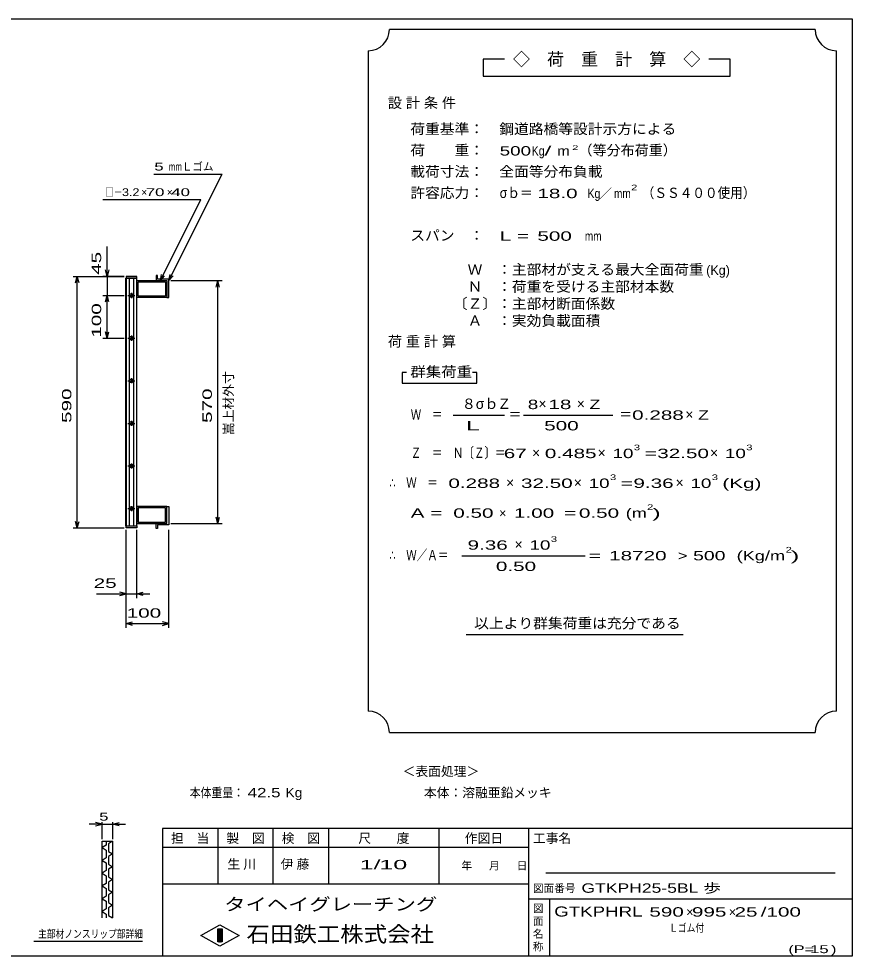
# Model space of a CAD drawing. Units: millimetres, scale not verified. Extents: x -1820 to 1736, y -1282 to 1048.
# Drawn here: x -222 to 1736, y -1152 to 1048 of the extents above; entities that cross this region are included whole.
import ezdxf
from ezdxf.enums import TextEntityAlignment as Align

# ---------------------------------------------------------------- set-up
doc = ezdxf.new("R2010")
doc.units = ezdxf.units.MM
doc.header["$LTSCALE"] = 10
for name, color, linetype, lineweight in [('0_2', 150, 'Continuous', 25), ('16', 3, 'Continuous', 25), ('22', 4, 'Continuous', 25), ('24', 2, 'Continuous', 25), ('32', 4, 'Continuous', 25)]:
    doc.layers.add(name, color=color, linetype=linetype, lineweight=lineweight)
doc.styles.add('ベクトル', font='')
doc.styles.get('ベクトル').set_extended_font_data('ベクトル')

msp = doc.modelspace()

# ---------------------------------------------------------------- linework, layer by layer
at = {"layer": '0_2'}
for p, q in [((-1724, 1048.5), (1736, 1048.5)), ((1736, 1048.5), (1736, -1151.5)), ((1736, -851.5), (116, -851.5)), ((116, -851.5), (116, -1151.5)), ((246, -851.5), (246, -981.5)), ((376, -981.5), (376, -851.5)), ((506, -851.5), (506, -981.5)), ((766, -981.5), (766, -851.5)), ((976, -851.5), (976, -1151.5)), ((976, -896.5), (116, -896.5)), ((1696, -956.5), (1016, -956.5)), ((116, -981.5), (976, -981.5)), ((976, -1016.5), (1736, -1016.5)), ((1026, -1151.5), (1026, -1016.5)), ((206, -1102.5), (251, -1077.5)), ((251, -1077.5), (296, -1102.5)), ((246, -1087.5), (256, -1087.5)), ((246, -1117.5), (246, -1087.5)), ((246, -1087.5), (248, -1087.5)), ((248, -1087.5), (248, -1117.5)), ((250, -1117.5), (250, -1087.5)), ((250, -1087.5), (252, -1087.5)), ((252, -1087.5), (252, -1117.5)), ((254, -1117.5), (254, -1087.5)), ((254, -1087.5), (256, -1087.5)), ((256, -1087.5), (256, -1117.5)), ((256, -1087.5), (256, -1117.5)), ((251, -1127.5), (206, -1102.5)), ((256, -1117.5), (246, -1117.5)), ((248, -1117.5), (250, -1117.5)), ((296, -1102.5), (251, -1127.5)), ((252, -1117.5), (254, -1117.5)), ((1736, -1151.5), (-1724, -1151.5))]:
    msp.add_line(p, q, dxfattribs=at)
at = {"layer": '16'}
for p, q in [((56, 444), (31, 444)), ((31, 444), (31, 439.5)), ((56, 439.5), (56, 444)), ((104, 446), (101, 446)), ((101, 446), (101, 434)), ((104, 437), (104, 446)), ((30.3, -141.5), (30.3, 439.5)), ((30.3, 439.5), (31, 439.5)), ((31, 439.5), (56, 439.5)), ((31, 439.5), (31, -141.5)), ((56, 439.5), (31, 439.5)), ((38, 439.5), (38, -141.5)), ((49, -141.5), (49, 439.5)), ((56, -141.5), (56, 439.5)), ((56, 434), (126, 434)), ((56, 394), (56, 434)), ((59.2, 430.8), (122.8, 430.8)), ((59.2, 397.2), (59.2, 430.8)), ((101, 434), (126, 434)), ((131, 437), (104, 437)), ((122.8, 430.8), (122.8, 397.2)), ((126, 434), (126, 394)), ((126, 434), (126, 394)), ((131, 394), (131, 437)), ((35, 399), (51, 399)), ((45, 402), (41, 402)), ((41, 396), (45, 396)), ((43, 405), (43, 393)), ((122.8, 397.2), (59.2, 397.2)), ((126, 394), (56, 394)), ((126, 394), (131, 394)), ((35, 299), (51, 299)), ((45, 302), (41, 302)), ((41, 296), (45, 296)), ((43, 305), (43, 293)), ((35, 199), (51, 199)), ((45, 202), (41, 202)), ((43, 205), (43, 193)), ((41, 196), (45, 196)), ((35, 99), (51, 99)), ((45, 102), (41, 102)), ((41, 96), (45, 96)), ((43, 105), (43, 93)), ((45, 2), (41, 2)), ((43, 5), (43, -7)), ((35, -1), (51, -1)), ((41, -4), (45, -4)), ((35, -101), (51, -101)), ((45, -98), (41, -98)), ((41, -104), (45, -104)), ((43, -95), (43, -107)), ((126, -96), (56, -96)), ((56, -96), (56, -136)), ((122.8, -99.2), (59.2, -99.2)), ((59.2, -99.2), (59.2, -132.8)), ((122.8, -132.8), (122.8, -99.2)), ((126, -136), (126, -96)), ((126, -96), (131, -96)), ((126, -136), (126, -96)), ((131, -96), (131, -139)), ((31, -141.5), (30.3, -141.5)), ((31, -141.5), (56, -141.5)), ((31, -146), (31, -141.5)), ((31, -141.5), (56, -141.5)), ((56, -146), (31, -146)), ((56, -136), (126, -136)), ((56, -141.5), (56, -146)), ((59.2, -132.8), (122.8, -132.8)), ((101, -148), (101, -136)), ((101, -136), (126, -136)), ((104, -148), (101, -148)), ((131, -139), (104, -139)), ((104, -139), (104, -148))]:
    msp.add_line(p, q, dxfattribs=at)
for centre, radius, start, end in [((41, 399), 3, 90, 270), ((43, 399), 4, 46.6, 133.4), ((43, 399), 4, 226.6, 313.4), ((45, 399), 3, 270, 90), ((41, 299), 3, 90, 270), ((43, 299), 4, 46.6, 133.4), ((43, 299), 4, 226.6, 313.4), ((45, 299), 3, 270, 90), ((41, 199), 3, 90, 270), ((43, 199), 4, 46.6, 133.4), ((45, 199), 3, 270, 90), ((43, 199), 4, 226.6, 313.4), ((41, 99), 3, 90, 270), ((43, 99), 4, 46.6, 133.4), ((43, 99), 4, 226.6, 313.4), ((45, 99), 3, 270, 90), ((41, -1), 3, 90, 270), ((43, -1), 4, 46.6, 133.4), ((45, -1), 3, 270, 90), ((43, -1), 4, 226.6, 313.4), ((41, -101), 3, 90, 270), ((43, -101), 4, 46.6, 133.4), ((43, -101), 4, 226.6, 313.4), ((45, -101), 3, 270, 90)]:
    msp.add_arc(centre, radius, start, end, dxfattribs=at)
at = {"layer": '22'}
for p, q in [((96, 684), (256, 684)), ((131, 434), (256, 684)), ((-24, 624), (206, 624)), ((111, 434), (206, 624)), ((-14, 444), (-14, 514)), ((-94, 444), (26, 444)), ((-88, 429), (-84, 444)), ((-80, 429), (-84, 444)), ((-84, -146), (-84, 444)), ((26, 444), (-24, 444)), ((-14, 444), (-18, 459)), ((-10, 459), (-14, 444)), ((-14, 444), (-14, 399)), ((111, 434), (114, 448.6)), ((111, 434), (121, 445)), ((131, 434), (134, 448.6)), ((131, 434), (141, 445)), ((136, 434), (256, 434)), ((242, 419), (246, 434)), ((250, 419), (246, 434)), ((246, -136), (246, 434)), ((-24, 399), (26, 399)), ((-18, 384), (-14, 399)), ((-10, 384), (-14, 399)), ((-14, 299), (-14, 399)), ((-14, 299), (-18, 314)), ((-14, 299), (-10, 314)), ((-24, 299), (26, 299)), ((-84, -146), (-88, -131)), ((-84, -146), (-80, -131)), ((246, -136), (242, -121)), ((246, -136), (250, -121)), ((-94, -146), (26, -146)), ((31, -311), (31, -151)), ((31, -381), (31, -151)), ((56, -311), (56, -151)), ((131, -381), (131, -151)), ((136, -136), (256, -136)), ((-39, -301), (31, -301)), ((31, -301), (16, -297)), ((16, -305), (31, -301)), ((31, -301), (56, -301)), ((56, -301), (71, -297)), ((71, -305), (56, -301)), ((56, -301), (86, -301)), ((31, -371), (46, -367)), ((46, -375), (31, -371)), ((31, -371), (131, -371)), ((131, -371), (116, -367)), ((116, -375), (131, -371))]:
    msp.add_line(p, q, dxfattribs=at)
at = {"layer": '24', "color": 4}
for p, q in [((1649, 1023.5), (649, 1023.5)), ((599, 973.5), (599, -576.5)), ((1699, -576.5), (1699, 973.5)), ((919, 953.5), (869, 953.5)), ((869, 953.5), (869, 913.5)), ((1449, 953.5), (1399, 953.5)), ((1449, 913.5), (1449, 953.5)), ((869, 913.5), (1449, 913.5)), ((689, 218.5), (679, 218.5)), ((679, 218.5), (679, 193.5)), ((854, 218.5), (844, 218.5)), ((854, 193.5), (854, 218.5)), ((679, 193.5), (854, 193.5)), ((799, 118.5), (919, 118.5)), ((964, 118.5), (1174, 118.5)), ((819, -211.5), (1109, -211.5)), ((829, -396.5), (1339, -396.5)), ((649, -626.5), (1649, -626.5))]:
    msp.add_line(p, q, dxfattribs=at)
for centre, start, end in [((599, 1023.5), 270, 0), ((1699, 1023.5), 180, 270), ((599, -626.5), 0, 90), ((1699, -626.5), 90, 180)]:
    msp.add_arc(centre, 50, start, end, dxfattribs=at)
at = {"layer": '32'}
for p, q in [((-26, -841.5), (-56, -841.5)), ((-26, -841.5), (-41, -837.5)), ((-41, -845.5), (-26, -841.5)), ((-26, -876.5), (-26, -836.5)), ((-26, -841.5), (-1, -841.5)), ((-1, -836.5), (-1, -876.5)), ((-1, -841.5), (14, -837.5)), ((14, -845.5), (-1, -841.5)), ((-1, -841.5), (29, -841.5)), ((-26, -881.5), (-1, -881.5)), ((-26, -1061.5), (-26, -881.5)), ((-16, -890.5), (-26, -896.5)), ((-26, -896.5), (-16, -902.5)), ((-16, -881.5), (-16, -890.5)), ((-1, -881.5), (-11, -887.5)), ((-11, -887.5), (-11, -905.5)), ((-1, -881.5), (-1, -1061.5)), ((-16, -920.5), (-26, -926.5)), ((-16, -902.5), (-16, -920.5)), ((-11, -905.5), (-1, -911.5)), ((-1, -911.5), (-11, -917.5)), ((-11, -917.5), (-11, -935.5)), ((-26, -926.5), (-16, -932.5)), ((-16, -932.5), (-16, -950.5)), ((-11, -935.5), (-1, -941.5)), ((-1, -941.5), (-11, -947.5)), ((-16, -950.5), (-26, -956.5)), ((-26, -956.5), (-16, -962.5)), ((-16, -962.5), (-16, -980.5)), ((-11, -947.5), (-11, -965.5)), ((-11, -965.5), (-1, -971.5)), ((-16, -980.5), (-26, -986.5)), ((-26, -986.5), (-16, -992.5)), ((-1, -971.5), (-11, -977.5)), ((-11, -977.5), (-11, -995.5)), ((-16, -1010.5), (-26, -1016.5)), ((-16, -992.5), (-16, -1010.5)), ((-11, -995.5), (-1, -1001.5)), ((-1, -1001.5), (-11, -1007.5)), ((-11, -1007.5), (-11, -1025.5)), ((-26, -1016.5), (-16, -1022.5)), ((-16, -1022.5), (-16, -1040.5)), ((-11, -1025.5), (-1, -1031.5)), ((-1, -1031.5), (-11, -1037.5)), ((-16, -1040.5), (-26, -1046.5)), ((-26, -1046.5), (-16, -1052.5)), ((-16, -1052.5), (-16, -1061.5)), ((-11, -1037.5), (-11, -1055.5)), ((-11, -1055.5), (-1, -1061.5)), ((69, -1116.5), (-186, -1116.5))]:
    msp.add_line(p, q, dxfattribs=at)

# ---------------------------------------------------------------- texts
at = {"layer": '0_2', "style": 'ベクトル'}
for s, height, p in [('担\u3000当', 21.99, (136, -874.5)), ('製\u3000図', 21.99, (266, -874.5)), ('検\u3000図', 21.99, (396, -874.5)), ('尺\u3000\u3000度', 21.99, (576, -874.5)), ('作図日', 21.99, (826, -874.5)), ('工事名', 21.99, (986, -874.5)), ('年', 18.3, (818, -939)), ('月', 18.3, (883, -939)), ('日', 18.3, (948, -939)), ('図面番号', 18.33, (986, -992)), ('図', 18.3, (986, -1039)), ('面', 18.3, (986, -1069)), ('名', 18.3, (986, -1099)), ('称', 18.3, (986, -1129))]:
    msp.add_text(s, height=height, dxfattribs=at).set_placement(p, align=Align.MIDDLE_LEFT)
at = {"layer": '0_2', "color": 222, "style": 'ベクトル'}
for s, height, width, p in [('タイヘイグレーチング', 29.33, 1.25, (261, -1029.5)), ('石田鉄工株式会社', 36.66, 1.1, (313.5, -1099.5))]:
    msp.add_text(s, height=height, dxfattribs=dict(at, width=width)).set_placement(p, align=Align.MIDDLE_LEFT)
at = {"layer": '22', "color": 2, "style": 'ベクトル'}
for s, height, width, p in [(' 5 ', 18.33, 1.6, (86, 701.5)), ('mm', 18.33, 0.75, (131, 701.5)), ('□－', 18.33, 0.8, (-19, 641.5)), ('3.2', 18.33, 1.2, (21, 641.5)), (' 70 ', 18.33, 1.6, (66, 641.5)), (' 40 ', 18.33, 1.6, (126, 641.5)), (' 25 ', 21.99, 1.65, (-59, -276)), (' 100 ', 21.99, 1.65, (18.5, -346)), ('本体重量：', 21.99, 0.85, (180, -767.5)), (' 42.5', 21.99, 1.35, (305, -767.5)), ('Kg', 21.99, 1.1, (405, -767.5)), ('1/', 21.99, 2, (579, -936.5)), (' 10 ', 21.99, 2, (609, -936.5)), ('GTKPH25-5BL 歩', 21.99, 1.4, (1100, -991.5)), ('GTKPHRL', 23.46, 1.4, (1036, -1046.5)), (' 590 ', 21.99, 1.65, (1246, -1047.5)), (' 995 ', 21.99, 1.65, (1346, -1047.5)), (' 25 ', 21.99, 1.65, (1446, -1047.5)), ('/', 22, 1.65, (1521, -1047.5)), (' 100 ', 21.99, 1.65, (1521, -1047.5)), ('Ｌゴム付', 18.33, 0.8, (1306, -1085)), ('(P=', 18.33, 1.55, (1586, -1135)), (' 15 ', 18.33, 1.6, (1626, -1135)), (')', 18.3, 1.6, (1686, -1135))]:
    msp.add_text(s, height=height, dxfattribs=dict(at, width=width)).set_placement(p, align=Align.MIDDLE_LEFT)
for s, height, p in [('Ｌゴム', 18.33, (161, 701.5)), ('×', 18.3, (66, 641.5)), ('×', 18.3, (126, 641.5)), ('＜表面処理＞', 21.99, (680, -717.5)), ('本体：', 21.99, (730, -767.5)), ('溶融亜鉛メッキ', 21.99, (820, -767.5)), ('×', 22, (1346, -1047.5)), ('×', 22, (1446, -1047.5))]:
    msp.add_text(s, height=height, dxfattribs=at).set_placement(p, align=Align.MIDDLE_LEFT)
at = {"layer": '22', "color": 2, "style": 'ベクトル', "width": 1.65}
for s, p in [(' 45 ', (-39, 434)), (' 100 ', (-39, 286.5)), (' 590 ', (-109, 86.5)), (' 570 ', (221, 86.5))]:
    msp.add_text(s, height=21.99, rotation=90, dxfattribs=at).set_placement(p, align=Align.MIDDLE_LEFT)
at = {"layer": '22', "color": 2, "style": 'ベクトル'}
msp.add_text('嵩上材外寸', height=21.99, rotation=90, dxfattribs=at).set_placement((271, 71.5), align=Align.MIDDLE_LEFT)
at = {"layer": '22', "color": 2, "char_height": 21.99, "attachment_point": 4, "style": 'ベクトル'}
for s, insert in [('\\T1.25;生川\u3000', (268.5, -936.5)), ('\\T1.25;伊藤\u3000', (393.5, -936.5))]:
    msp.add_mtext(s, dxfattribs=dict(at, insert=insert))
at = {"layer": '24', "style": 'ベクトル'}
for s, height, p in [('◇\u3000荷\u3000重\u3000計\u3000算\u3000◇', 29.33, (939, 953.5)), ('（等分布荷重）', 24.19, (1093, 740)), ('／', 22, (1141.5, 638.5)), ('(Kg)', 21.99, (1393, 458.5)), ('８', 24.2, (819, 145)), ('σｂ', 24.19, (852, 145)), ('Ｚ', 24.2, (902, 145)), ('×', 24.2, (999, 145)), ('×', 24.2, (1089, 145)), ('×', 24.2, (1344, 120)), ('×', 24.2, (984, 30)), ('×', 24.2, (1138, 30)), ('×', 24.2, (1402, 30)), ('×', 24.2, (923, -40)), ('×', 24.2, (1082, -40)), ('×', 24.2, (1321, -40)), ('×', 22, (906.5, -111.5)), ('×', 24.2, (943, -185))]:
    msp.add_text(s, height=height, dxfattribs=at).set_placement(p, align=Align.MIDDLE_LEFT)
for s, height, width, p in [('荷重基準：\u3000', 24.19, 1.05, (698, 790)), ('鋼道路橋等設計示方による', 24.19, 1.05, (907, 790)), ('荷\u3000\u3000重：\u3000', 24.19, 1.05, (698, 740)), ('500', 21.99, 1.5, (908, 738.5)), ('Kg', 21.99, 0.85, (983, 738.5)), ('/', 22, 2, (1013, 738.5)), ('2', 11, 1.8, (1078, 746)), ('m', 22, 1.2, (1043, 738.5)), ('載荷寸法：\u3000', 24.19, 1.05, (698, 690)), ('全面等分布負載', 24.19, 1.05, (907, 690)), ('許容応力：\u3000', 24.19, 1.05, (698, 640)), ('σｂ＝', 24.19, 0.9, (908, 640)), (' 18.0', 21.99, 1.65, (983, 638.5)), ('Kg', 21.99, 0.85, (1114, 638.5)), ('mm', 21.99, 0.8, (1176.5, 638.5)), ('2', 13.2, 1.5, (1216.5, 652.5)), ('（ＳＳ４００使用）', 24.19, 0.9, (1241.5, 640)), ('スパン\u3000：\u3000', 24.19, 1.05, (698, 540)), ('L =', 21.99, 1.65, (908, 538.5)), (' 500 ', 21.99, 1.65, (983, 538.5)), ('mm', 21.99, 0.8, (1108, 538.5)), ('\u3000Ｗ\u3000：主部材が支える最大全面荷重', 24.19, 1.05, (798, 460)), ('\u3000Ｎ\u3000：荷重を受ける主部材本数', 24.19, 1.05, (798, 420)), ('〔Ｚ〕：主部材断面係数', 24.19, 1.05, (798, 380)), ('\u3000Ａ\u3000：実効負載面積', 24.19, 1.05, (798, 340)), ('群集荷重', 24.19, 1.1, (698, 220)), ('8', 22, 1.5, (974, 143.5)), (' 18 ', 21.99, 1.65, (1009, 143.5)), ('Z', 22, 1.4, (1119, 143.5)), ('Ｗ\u3000＝', 24.19, 0.75, (699, 120)), ('＝', 24.2, 0.9, (929, 120)), ('＝', 24.2, 0.9, (1189, 120)), ('0.288', 21.99, 1.65, (1219, 118.5)), ('Z', 22, 1.4, (1374, 118.5)), (' 500 ', 21.99, 1.65, (999, 93.5)), ('Ｚ\u3000＝\u3000Ｎ〔Ｚ〕＝', 24.19, 0.75, (699, 30)), ('3', 13.2, 1.5, (1223, 42.5)), ('3', 13.2, 1.5, (1487, 42.5)), (' 67 ', 21.99, 1.65, (904, 28.5)), ('0.485', 21.99, 1.65, (1014, 28.5)), ('10', 21.99, 1.5, (1173, 28.5)), ('=', 22, 1.7, (1248, 28.5)), ('32.50', 21.99, 1.65, (1278, 28.5)), ('10', 21.99, 1.5, (1437, 28.5)), ('3', 13.2, 1.5, (1167, -27.5)), ('3', 13.2, 1.5, (1406, -27.5)), ('∴\u3000Ｗ\u3000＝', 24.19, 0.75, (649, -40)), (' 0.288', 21.99, 1.65, (774, -41.5)), ('32.50', 21.99, 1.65, (958, -41.5)), ('10', 21.99, 1.5, (1117, -41.5)), ('=', 22, 1.7, (1192, -41.5)), ('9.36', 21.99, 1.65, (1222, -41.5)), ('10', 21.99, 1.5, (1356, -41.5)), ('(Kg)', 21.99, 1.65, (1431, -41.5)), ('A = ', 21.99, 1.65, (699, -111.5)), ('0.50', 21.99, 1.65, (799, -111.5)), ('1.00', 21.99, 1.65, (941.5, -111.5)), ('=', 22, 1.7, (1059, -111.5)), ('0.50', 21.99, 1.65, (1094, -111.5)), ('(m', 21.99, 1.45, (1204, -111.5)), ('2', 13.2, 1.5, (1254, -97.5)), (')', 22, 2, (1266.5, -111.5)), (' 9.36', 21.99, 1.65, (819, -186.5)), ('10', 21.99, 1.5, (978, -186.5)), ('3', 13.2, 1.5, (1028, -172.5)), ('∴\u3000Ｗ／Ａ＝', 24.19, 0.75, (649, -210)), ('2', 13.2, 1.5, (1579.5, -197.5)), ('=', 22, 1.7, (1116.5, -211.5)), (' 18720 ', 21.99, 1.65, (1151.5, -211.5)), ('>', 22, 1.3, (1326.5, -211.5)), (' 500 ', 21.99, 1.55, (1349.5, -211.5)), ('(Kg/m', 21.99, 1.45, (1464.5, -211.5)), (')', 22, 2, (1592, -211.5)), ('0.50', 21.99, 1.65, (899, -236.5)), ('以上より群集荷重は充分である', 24.19, 1.05, (848, -370))]:
    msp.add_text(s, height=height, dxfattribs=dict(at, width=width)).set_placement(p, align=Align.MIDDLE_LEFT)
at = {"layer": '24', "attachment_point": 4, "style": 'ベクトル'}
for s, insert, char_height in [('\\T1.28;設計条件', (645.5, 850), 24.19), ('\\T1.28;荷重計算', (645.5, 290), 24.19), ('\\T1.5;\\W2;\\~L\\~', (804, 93.5), 21.99)]:
    msp.add_mtext(s, dxfattribs=dict(at, insert=insert, char_height=char_height))
at = {"layer": '32', "color": 2, "style": 'ベクトル'}
for s, width, p in [(' 5 ', 1.6, (-43.5, -824)), ('主部材ノンスリップ部詳細', 0.8, (-176, -1099))]:
    msp.add_text(s, height=18.33, dxfattribs=dict(at, width=width)).set_placement(p, align=Align.MIDDLE_LEFT)

doc.saveas('drawing.dxf')
